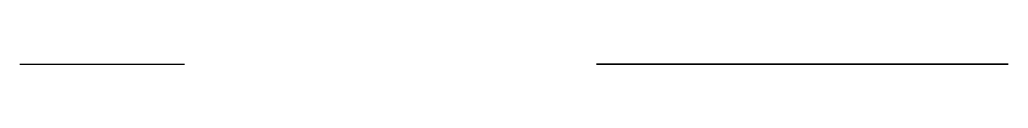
# Model space of a CAD drawing. Header units: metres. Extents: x -190 to 50, y 0 to 0.
import ezdxf

# ---------------------------------------------------------------- set-up
doc = ezdxf.new("R2010")
doc.units = ezdxf.units.M
doc.layers.add('OCS', color=4, linetype='Continuous')

msp = doc.modelspace()

# ---------------------------------------------------------------- linework, layer by layer
at = {"layer": 'OCS', "extrusion": (0, 1, 0)}
msp.add_circle((0, 0), 50, dxfattribs=at)
msp.add_arc((150, 0), 40, 0, 90, dxfattribs=at)

doc.saveas('drawing.dxf')
